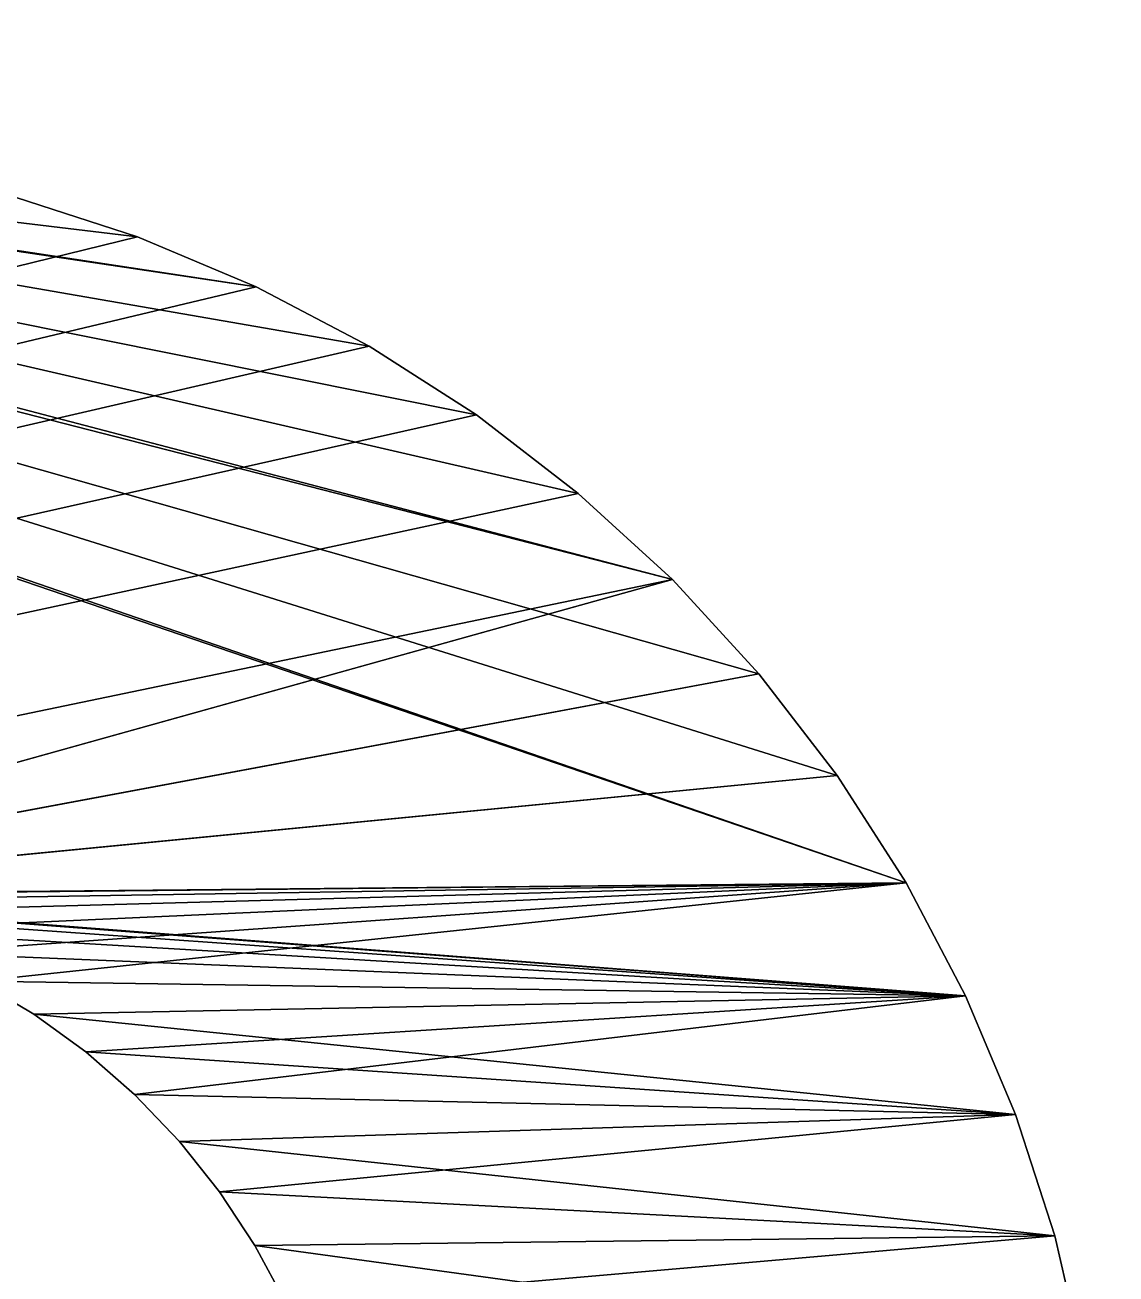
# Model space of a CAD drawing. Header units: metres. Extents: x 0 to 2.08, y -0.12 to 5.68.
# Drawn here: x 1.4947 to 1.6007, y 4.4699 to 4.5914 of the extents above; entities that cross this region are included whole.
import ezdxf

# ---------------------------------------------------------------- set-up
doc = ezdxf.new("R2010")
doc.units = ezdxf.units.M
doc.header["$LTSCALE"] = 65.185185
for name, color, linetype in [('11', 7, 'CONTINUOUS'), ('12', 7, 'CONTINUOUS'), ('14', 7, 'CONTINUOUS'), ('15', 7, 'CONTINUOUS'), ('17', 7, 'CONTINUOUS'), ('22', 7, 'CONTINUOUS'), ('23', 7, 'CONTINUOUS'), ('25', 7, 'CONTINUOUS'), ('26', 7, 'CONTINUOUS'), ('3', 7, 'CONTINUOUS'), ('39', 7, 'CONTINUOUS'), ('8', 7, 'CONTINUOUS')]:
    doc.layers.add(name, color=color, linetype=linetype)

msp = doc.modelspace()

# ---------------------------------------------------------------- linework, layer by layer
at = {"layer": '11', "color": 2, "linetype": 'CONTINUOUS'}
for points in [[(1.58036, 4.50796, -1.02289), (1.46011, 4.50672, -1.02289), (1.2654, 4.61572, -1.02289), (1.58036, 4.50796, -1.02289)], [(1.31205, 4.60049, -1.02289), (1.58036, 4.50796, -1.02289), (1.2654, 4.61572, -1.02289), (1.31205, 4.60049, -1.02289)], [(1.57365, 4.51839, -1.02289), (1.58036, 4.50796, -1.02289), (1.31205, 4.60049, -1.02289), (1.57365, 4.51839, -1.02289)], [(1.56602, 4.52829, -1.02289), (1.57365, 4.51839, -1.02289), (1.31205, 4.60049, -1.02289), (1.56602, 4.52829, -1.02289)], [(1.55764, 4.53744, -1.02289), (1.56602, 4.52829, -1.02289), (1.31205, 4.60049, -1.02289), (1.55764, 4.53744, -1.02289)], [(1.35957, 4.58941, -1.02289), (1.55764, 4.53744, -1.02289), (1.31205, 4.60049, -1.02289), (1.35957, 4.58941, -1.02289)], [(1.54849, 4.54582, -1.02289), (1.55764, 4.53744, -1.02289), (1.35957, 4.58941, -1.02289), (1.54849, 4.54582, -1.02289)], [(1.53859, 4.55345, -1.02289), (1.54849, 4.54582, -1.02289), (1.35957, 4.58941, -1.02289), (1.53859, 4.55345, -1.02289)], [(1.52816, 4.56015, -1.02289), (1.53859, 4.55345, -1.02289), (1.35957, 4.58941, -1.02289), (1.52816, 4.56015, -1.02289)], [(1.51717, 4.56592, -1.02289), (1.52816, 4.56015, -1.02289), (1.35957, 4.58941, -1.02289), (1.51717, 4.56592, -1.02289)], [(1.40784, 4.58253, -1.02289), (1.51717, 4.56592, -1.02289), (1.35957, 4.58941, -1.02289), (1.40784, 4.58253, -1.02289)], [(1.50566, 4.57077, -1.02289), (1.51717, 4.56592, -1.02289), (1.40784, 4.58253, -1.02289), (1.50566, 4.57077, -1.02289)], [(1.49385, 4.57459, -1.02289), (1.50566, 4.57077, -1.02289), (1.40784, 4.58253, -1.02289), (1.49385, 4.57459, -1.02289)], [(1.58612, 4.49697, -1.02289), (1.46011, 4.50672, -1.02289), (1.58036, 4.50796, -1.02289), (1.58612, 4.49697, -1.02289)], [(1.46638, 4.50615, -1.02289), (1.46011, 4.50672, -1.02289), (1.58612, 4.49697, -1.02289), (1.46638, 4.50615, -1.02289)], [(1.47261, 4.50503, -1.02289), (1.46638, 4.50615, -1.02289), (1.58612, 4.49697, -1.02289), (1.47261, 4.50503, -1.02289)], [(1.47863, 4.50337, -1.02289), (1.47261, 4.50503, -1.02289), (1.58612, 4.49697, -1.02289), (1.47863, 4.50337, -1.02289)], [(1.48448, 4.50117, -1.02289), (1.47863, 4.50337, -1.02289), (1.58612, 4.49697, -1.02289), (1.48448, 4.50117, -1.02289)], [(1.49017, 4.49842, -1.02289), (1.48448, 4.50117, -1.02289), (1.58612, 4.49697, -1.02289), (1.49017, 4.49842, -1.02289)], [(1.49559, 4.4952, -1.02289), (1.49017, 4.49842, -1.02289), (1.58612, 4.49697, -1.02289), (1.49559, 4.4952, -1.02289)], [(1.59097, 4.48545, -1.02289), (1.49559, 4.4952, -1.02289), (1.58612, 4.49697, -1.02289), (1.59097, 4.48545, -1.02289)], [(1.50062, 4.49154, -1.02289), (1.49559, 4.4952, -1.02289), (1.59097, 4.48545, -1.02289), (1.50062, 4.49154, -1.02289)], [(1.50535, 4.48739, -1.02289), (1.50062, 4.49154, -1.02289), (1.59097, 4.48545, -1.02289), (1.50535, 4.48739, -1.02289)], [(1.50973, 4.48282, -1.02289), (1.50535, 4.48739, -1.02289), (1.59097, 4.48545, -1.02289), (1.50973, 4.48282, -1.02289)], [(1.59479, 4.47365, -1.02289), (1.50973, 4.48282, -1.02289), (1.59097, 4.48545, -1.02289), (1.59479, 4.47365, -1.02289)], [(1.51363, 4.47794, -1.02289), (1.50973, 4.48282, -1.02289), (1.59479, 4.47365, -1.02289), (1.51363, 4.47794, -1.02289)], [(1.51707, 4.47272, -1.02289), (1.51363, 4.47794, -1.02289), (1.59479, 4.47365, -1.02289), (1.51707, 4.47272, -1.02289)], [(1.59755, 4.46165, -1.02289), (1.51707, 4.47272, -1.02289), (1.59479, 4.47365, -1.02289), (1.59755, 4.46165, -1.02289)], [(1.52006, 4.46715, -1.02289), (1.51707, 4.47272, -1.02289), (1.59755, 4.46165, -1.02289), (1.52006, 4.46715, -1.02289)]]:
    msp.add_3dface(points, dxfattribs=at)
at = {"layer": '12', "color": 2, "linetype": 'CONTINUOUS'}
for points in [[(1.49385, 4.57459, -0.95232), (0.35, 4.2868, -0.95232), (1.50566, 4.57077, -0.95232), (1.49385, 4.57459, -0.95232)], [(1.50566, 4.57077, -0.95232), (0.35, 4.2868, -0.95232), (1.51717, 4.56592, -0.95232), (1.50566, 4.57077, -0.95232)], [(1.51717, 4.56592, -0.95232), (0.35, 4.2868, -0.95232), (1.52816, 4.56015, -0.95232), (1.51717, 4.56592, -0.95232)], [(1.52816, 4.56015, -0.95232), (0.35, 4.2868, -0.95232), (1.53859, 4.55345, -0.95232), (1.52816, 4.56015, -0.95232)], [(1.53859, 4.55345, -0.95232), (0.35, 4.2868, -0.95232), (1.54849, 4.54582, -0.95232), (1.53859, 4.55345, -0.95232)], [(1.54849, 4.54582, -0.95232), (0.35, 4.2868, -0.95232), (1.55764, 4.53744, -0.95232), (1.54849, 4.54582, -0.95232)], [(0.35, 4.2868, -0.95232), (1.44139, 4.50503, -0.95232), (1.55764, 4.53744, -0.95232), (0.35, 4.2868, -0.95232)], [(1.55764, 4.53744, -0.95232), (1.44139, 4.50503, -0.95232), (1.56602, 4.52829, -0.95232), (1.55764, 4.53744, -0.95232)], [(1.44139, 4.50503, -0.95232), (1.44762, 4.50615, -0.95232), (1.56602, 4.52829, -0.95232), (1.44139, 4.50503, -0.95232)], [(1.56602, 4.52829, -0.95232), (1.44762, 4.50615, -0.95232), (1.57365, 4.51839, -0.95232), (1.56602, 4.52829, -0.95232)], [(1.44762, 4.50615, -0.95232), (1.45389, 4.50672, -0.95232), (1.57365, 4.51839, -0.95232), (1.44762, 4.50615, -0.95232)], [(1.57365, 4.51839, -0.95232), (1.45389, 4.50672, -0.95232), (1.58036, 4.50796, -0.95232), (1.57365, 4.51839, -0.95232)], [(1.45389, 4.50672, -0.95232), (1.46011, 4.50672, -0.95232), (1.58036, 4.50796, -0.95232), (1.45389, 4.50672, -0.95232)], [(1.46011, 4.50672, -0.95232), (1.46638, 4.50615, -0.95232), (1.58036, 4.50796, -0.95232), (1.46011, 4.50672, -0.95232)], [(1.46638, 4.50615, -0.95232), (1.47261, 4.50503, -0.95232), (1.58036, 4.50796, -0.95232), (1.46638, 4.50615, -0.95232)], [(1.47261, 4.50503, -0.95232), (1.47863, 4.50337, -0.95232), (1.58036, 4.50796, -0.95232), (1.47261, 4.50503, -0.95232)], [(1.47863, 4.50337, -0.95232), (1.48448, 4.50117, -0.95232), (1.58036, 4.50796, -0.95232), (1.47863, 4.50337, -0.95232)], [(1.48448, 4.50117, -0.95232), (1.49017, 4.49842, -0.95232), (1.58036, 4.50796, -0.95232), (1.48448, 4.50117, -0.95232)], [(1.58036, 4.50796, -0.95232), (1.49017, 4.49842, -0.95232), (1.58612, 4.49697, -0.95232), (1.58036, 4.50796, -0.95232)], [(1.49017, 4.49842, -0.95232), (1.49559, 4.4952, -0.95232), (1.58612, 4.49697, -0.95232), (1.49017, 4.49842, -0.95232)], [(1.49559, 4.4952, -0.95232), (1.50062, 4.49154, -0.95232), (1.58612, 4.49697, -0.95232), (1.49559, 4.4952, -0.95232)], [(1.50062, 4.49154, -0.95232), (1.50535, 4.48739, -0.95232), (1.58612, 4.49697, -0.95232), (1.50062, 4.49154, -0.95232)], [(1.58612, 4.49697, -0.95232), (1.50535, 4.48739, -0.95232), (1.59097, 4.48545, -0.95232), (1.58612, 4.49697, -0.95232)], [(1.50535, 4.48739, -0.95232), (1.50973, 4.48282, -0.95232), (1.59097, 4.48545, -0.95232), (1.50535, 4.48739, -0.95232)], [(1.50973, 4.48282, -0.95232), (1.51363, 4.47794, -0.95232), (1.59097, 4.48545, -0.95232), (1.50973, 4.48282, -0.95232)], [(1.59097, 4.48545, -0.95232), (1.51363, 4.47794, -0.95232), (1.59479, 4.47365, -0.95232), (1.59097, 4.48545, -0.95232)], [(1.51363, 4.47794, -0.95232), (1.51707, 4.47272, -0.95232), (1.59479, 4.47365, -0.95232), (1.51363, 4.47794, -0.95232)], [(1.51707, 4.47272, -0.95232), (1.52006, 4.46715, -0.95232), (1.59479, 4.47365, -0.95232), (1.51707, 4.47272, -0.95232)], [(1.59479, 4.47365, -0.95232), (1.52006, 4.46715, -0.95232), (1.59755, 4.46165, -0.95232), (1.59479, 4.47365, -0.95232)]]:
    msp.add_3dface(points, dxfattribs=at)
at = {"layer": '14', "color": 2, "linetype": 'CONTINUOUS'}
for points in [[(1.58036, 4.50796, -2.32), (1.46011, 4.50672, -2.32), (1.2654, 4.61572, -2.32), (1.58036, 4.50796, -2.32)], [(1.31205, 4.60049, -2.32), (1.58036, 4.50796, -2.32), (1.2654, 4.61572, -2.32), (1.31205, 4.60049, -2.32)], [(1.57365, 4.51839, -2.32), (1.58036, 4.50796, -2.32), (1.31205, 4.60049, -2.32), (1.57365, 4.51839, -2.32)], [(1.56602, 4.52829, -2.32), (1.57365, 4.51839, -2.32), (1.31205, 4.60049, -2.32), (1.56602, 4.52829, -2.32)], [(1.55764, 4.53744, -2.32), (1.56602, 4.52829, -2.32), (1.31205, 4.60049, -2.32), (1.55764, 4.53744, -2.32)], [(1.35957, 4.58941, -2.32), (1.55764, 4.53744, -2.32), (1.31205, 4.60049, -2.32), (1.35957, 4.58941, -2.32)], [(1.54849, 4.54582, -2.32), (1.55764, 4.53744, -2.32), (1.35957, 4.58941, -2.32), (1.54849, 4.54582, -2.32)], [(1.53859, 4.55345, -2.32), (1.54849, 4.54582, -2.32), (1.35957, 4.58941, -2.32), (1.53859, 4.55345, -2.32)], [(1.52816, 4.56015, -2.32), (1.53859, 4.55345, -2.32), (1.35957, 4.58941, -2.32), (1.52816, 4.56015, -2.32)], [(1.51717, 4.56592, -2.32), (1.52816, 4.56015, -2.32), (1.35957, 4.58941, -2.32), (1.51717, 4.56592, -2.32)], [(1.40784, 4.58253, -2.32), (1.51717, 4.56592, -2.32), (1.35957, 4.58941, -2.32), (1.40784, 4.58253, -2.32)], [(1.50566, 4.57077, -2.32), (1.51717, 4.56592, -2.32), (1.40784, 4.58253, -2.32), (1.50566, 4.57077, -2.32)], [(1.49385, 4.57459, -2.32), (1.50566, 4.57077, -2.32), (1.40784, 4.58253, -2.32), (1.49385, 4.57459, -2.32)], [(1.58612, 4.49697, -2.32), (1.46011, 4.50672, -2.32), (1.58036, 4.50796, -2.32), (1.58612, 4.49697, -2.32)], [(1.46638, 4.50615, -2.32), (1.46011, 4.50672, -2.32), (1.58612, 4.49697, -2.32), (1.46638, 4.50615, -2.32)], [(1.47261, 4.50503, -2.32), (1.46638, 4.50615, -2.32), (1.58612, 4.49697, -2.32), (1.47261, 4.50503, -2.32)], [(1.47863, 4.50337, -2.32), (1.47261, 4.50503, -2.32), (1.58612, 4.49697, -2.32), (1.47863, 4.50337, -2.32)], [(1.48448, 4.50117, -2.32), (1.47863, 4.50337, -2.32), (1.58612, 4.49697, -2.32), (1.48448, 4.50117, -2.32)], [(1.49017, 4.49842, -2.32), (1.48448, 4.50117, -2.32), (1.58612, 4.49697, -2.32), (1.49017, 4.49842, -2.32)], [(1.49559, 4.4952, -2.32), (1.49017, 4.49842, -2.32), (1.58612, 4.49697, -2.32), (1.49559, 4.4952, -2.32)], [(1.59097, 4.48545, -2.32), (1.49559, 4.4952, -2.32), (1.58612, 4.49697, -2.32), (1.59097, 4.48545, -2.32)], [(1.50062, 4.49154, -2.32), (1.49559, 4.4952, -2.32), (1.59097, 4.48545, -2.32), (1.50062, 4.49154, -2.32)], [(1.50535, 4.48739, -2.32), (1.50062, 4.49154, -2.32), (1.59097, 4.48545, -2.32), (1.50535, 4.48739, -2.32)], [(1.50973, 4.48282, -2.32), (1.50535, 4.48739, -2.32), (1.59097, 4.48545, -2.32), (1.50973, 4.48282, -2.32)], [(1.59479, 4.47365, -2.32), (1.50973, 4.48282, -2.32), (1.59097, 4.48545, -2.32), (1.59479, 4.47365, -2.32)], [(1.51363, 4.47794, -2.32), (1.50973, 4.48282, -2.32), (1.59479, 4.47365, -2.32), (1.51363, 4.47794, -2.32)], [(1.51707, 4.47272, -2.32), (1.51363, 4.47794, -2.32), (1.59479, 4.47365, -2.32), (1.51707, 4.47272, -2.32)], [(1.59755, 4.46165, -2.32), (1.51707, 4.47272, -2.32), (1.59479, 4.47365, -2.32), (1.59755, 4.46165, -2.32)], [(1.52006, 4.46715, -2.32), (1.51707, 4.47272, -2.32), (1.59755, 4.46165, -2.32), (1.52006, 4.46715, -2.32)]]:
    msp.add_3dface(points, dxfattribs=at)
at = {"layer": '15', "color": 2, "linetype": 'CONTINUOUS'}
for points in [[(1.49385, 4.57459, -2.25), (0.35, 4.2868, -2.25), (1.50566, 4.57077, -2.25), (1.49385, 4.57459, -2.25)], [(1.50566, 4.57077, -2.25), (0.35, 4.2868, -2.25), (1.51717, 4.56592, -2.25), (1.50566, 4.57077, -2.25)], [(1.51717, 4.56592, -2.25), (0.35, 4.2868, -2.25), (1.52816, 4.56015, -2.25), (1.51717, 4.56592, -2.25)], [(1.52816, 4.56015, -2.25), (0.35, 4.2868, -2.25), (1.53859, 4.55345, -2.25), (1.52816, 4.56015, -2.25)], [(1.53859, 4.55345, -2.25), (0.35, 4.2868, -2.25), (1.54849, 4.54582, -2.25), (1.53859, 4.55345, -2.25)], [(1.54849, 4.54582, -2.25), (0.35, 4.2868, -2.25), (1.55764, 4.53744, -2.25), (1.54849, 4.54582, -2.25)], [(0.35, 4.2868, -2.25), (1.44139, 4.50503, -2.25), (1.55764, 4.53744, -2.25), (0.35, 4.2868, -2.25)], [(1.55764, 4.53744, -2.25), (1.44139, 4.50503, -2.25), (1.56602, 4.52829, -2.25), (1.55764, 4.53744, -2.25)], [(1.44139, 4.50503, -2.25), (1.44762, 4.50615, -2.25), (1.56602, 4.52829, -2.25), (1.44139, 4.50503, -2.25)], [(1.56602, 4.52829, -2.25), (1.44762, 4.50615, -2.25), (1.57365, 4.51839, -2.25), (1.56602, 4.52829, -2.25)], [(1.44762, 4.50615, -2.25), (1.45389, 4.50672, -2.25), (1.57365, 4.51839, -2.25), (1.44762, 4.50615, -2.25)], [(1.57365, 4.51839, -2.25), (1.45389, 4.50672, -2.25), (1.58036, 4.50796, -2.25), (1.57365, 4.51839, -2.25)], [(1.45389, 4.50672, -2.25), (1.46011, 4.50672, -2.25), (1.58036, 4.50796, -2.25), (1.45389, 4.50672, -2.25)], [(1.46011, 4.50672, -2.25), (1.46638, 4.50615, -2.25), (1.58036, 4.50796, -2.25), (1.46011, 4.50672, -2.25)], [(1.46638, 4.50615, -2.25), (1.47261, 4.50503, -2.25), (1.58036, 4.50796, -2.25), (1.46638, 4.50615, -2.25)], [(1.47261, 4.50503, -2.25), (1.47863, 4.50337, -2.25), (1.58036, 4.50796, -2.25), (1.47261, 4.50503, -2.25)], [(1.47863, 4.50337, -2.25), (1.48448, 4.50117, -2.25), (1.58036, 4.50796, -2.25), (1.47863, 4.50337, -2.25)], [(1.48448, 4.50117, -2.25), (1.49017, 4.49842, -2.25), (1.58036, 4.50796, -2.25), (1.48448, 4.50117, -2.25)], [(1.58036, 4.50796, -2.25), (1.49017, 4.49842, -2.25), (1.58612, 4.49697, -2.25), (1.58036, 4.50796, -2.25)], [(1.49017, 4.49842, -2.25), (1.49559, 4.4952, -2.25), (1.58612, 4.49697, -2.25), (1.49017, 4.49842, -2.25)], [(1.49559, 4.4952, -2.25), (1.50062, 4.49154, -2.25), (1.58612, 4.49697, -2.25), (1.49559, 4.4952, -2.25)], [(1.50062, 4.49154, -2.25), (1.50535, 4.48739, -2.25), (1.58612, 4.49697, -2.25), (1.50062, 4.49154, -2.25)], [(1.58612, 4.49697, -2.25), (1.50535, 4.48739, -2.25), (1.59097, 4.48545, -2.25), (1.58612, 4.49697, -2.25)], [(1.50535, 4.48739, -2.25), (1.50973, 4.48282, -2.25), (1.59097, 4.48545, -2.25), (1.50535, 4.48739, -2.25)], [(1.50973, 4.48282, -2.25), (1.51363, 4.47794, -2.25), (1.59097, 4.48545, -2.25), (1.50973, 4.48282, -2.25)], [(1.59097, 4.48545, -2.25), (1.51363, 4.47794, -2.25), (1.59479, 4.47365, -2.25), (1.59097, 4.48545, -2.25)], [(1.51363, 4.47794, -2.25), (1.51707, 4.47272, -2.25), (1.59479, 4.47365, -2.25), (1.51363, 4.47794, -2.25)], [(1.51707, 4.47272, -2.25), (1.52006, 4.46715, -2.25), (1.59479, 4.47365, -2.25), (1.51707, 4.47272, -2.25)], [(1.59479, 4.47365, -2.25), (1.52006, 4.46715, -2.25), (1.59755, 4.46165, -2.25), (1.59479, 4.47365, -2.25)]]:
    msp.add_3dface(points, dxfattribs=at)
at = {"layer": '17', "color": 2, "linetype": 'CONTINUOUS'}
for points in [[(1.49017, 4.49842, -1.02289), (1.49559, 4.4952, -1.02289), (1.49017, 4.49842, -0.95232), (1.49017, 4.49842, -1.02289)], [(1.49559, 4.4952, -1.02289), (1.49559, 4.4952, -0.95232), (1.49017, 4.49842, -0.95232), (1.49559, 4.4952, -1.02289)], [(1.49017, 4.49842, -2.32), (1.49559, 4.4952, -2.32), (1.49017, 4.49842, -2.25), (1.49017, 4.49842, -2.32)], [(1.49559, 4.4952, -2.32), (1.49559, 4.4952, -2.25), (1.49017, 4.49842, -2.25), (1.49559, 4.4952, -2.32)], [(1.49017, 4.49842, -2.05), (1.49559, 4.4952, -2.05), (1.49017, 4.49842, -1.98), (1.49017, 4.49842, -2.05)], [(1.49559, 4.4952, -2.05), (1.49559, 4.4952, -1.98), (1.49017, 4.49842, -1.98), (1.49559, 4.4952, -2.05)], [(1.49017, 4.49842, -1.29347), (1.49559, 4.4952, -1.29347), (1.49017, 4.49842, -1.22289), (1.49017, 4.49842, -1.29347)], [(1.49559, 4.4952, -1.29347), (1.49559, 4.4952, -1.22289), (1.49017, 4.49842, -1.22289), (1.49559, 4.4952, -1.29347)], [(1.49559, 4.4952, -1.02289), (1.50062, 4.49154, -1.02289), (1.49559, 4.4952, -0.95232), (1.49559, 4.4952, -1.02289)], [(1.50062, 4.49154, -1.02289), (1.50062, 4.49154, -0.95232), (1.49559, 4.4952, -0.95232), (1.50062, 4.49154, -1.02289)], [(1.49559, 4.4952, -2.32), (1.50062, 4.49154, -2.32), (1.49559, 4.4952, -2.25), (1.49559, 4.4952, -2.32)], [(1.50062, 4.49154, -2.32), (1.50062, 4.49154, -2.25), (1.49559, 4.4952, -2.25), (1.50062, 4.49154, -2.32)], [(1.49559, 4.4952, -2.05), (1.50062, 4.49154, -2.05), (1.49559, 4.4952, -1.98), (1.49559, 4.4952, -2.05)], [(1.50062, 4.49154, -2.05), (1.50062, 4.49154, -1.98), (1.49559, 4.4952, -1.98), (1.50062, 4.49154, -2.05)], [(1.49559, 4.4952, -1.29347), (1.50062, 4.49154, -1.29347), (1.49559, 4.4952, -1.22289), (1.49559, 4.4952, -1.29347)], [(1.50062, 4.49154, -1.29347), (1.50062, 4.49154, -1.22289), (1.49559, 4.4952, -1.22289), (1.50062, 4.49154, -1.29347)], [(1.50062, 4.49154, -1.02289), (1.50535, 4.48739, -1.02289), (1.50062, 4.49154, -0.95232), (1.50062, 4.49154, -1.02289)], [(1.50535, 4.48739, -1.02289), (1.50535, 4.48739, -0.95232), (1.50062, 4.49154, -0.95232), (1.50535, 4.48739, -1.02289)], [(1.50062, 4.49154, -2.32), (1.50535, 4.48739, -2.32), (1.50062, 4.49154, -2.25), (1.50062, 4.49154, -2.32)], [(1.50535, 4.48739, -2.32), (1.50535, 4.48739, -2.25), (1.50062, 4.49154, -2.25), (1.50535, 4.48739, -2.32)], [(1.50062, 4.49154, -2.05), (1.50535, 4.48739, -2.05), (1.50062, 4.49154, -1.98), (1.50062, 4.49154, -2.05)], [(1.50535, 4.48739, -2.05), (1.50535, 4.48739, -1.98), (1.50062, 4.49154, -1.98), (1.50535, 4.48739, -2.05)], [(1.50062, 4.49154, -1.29347), (1.50535, 4.48739, -1.29347), (1.50062, 4.49154, -1.22289), (1.50062, 4.49154, -1.29347)], [(1.50535, 4.48739, -1.29347), (1.50535, 4.48739, -1.22289), (1.50062, 4.49154, -1.22289), (1.50535, 4.48739, -1.29347)], [(1.50535, 4.48739, -1.02289), (1.50973, 4.48282, -1.02289), (1.50535, 4.48739, -0.95232), (1.50535, 4.48739, -1.02289)], [(1.50973, 4.48282, -1.02289), (1.50973, 4.48282, -0.95232), (1.50535, 4.48739, -0.95232), (1.50973, 4.48282, -1.02289)], [(1.50535, 4.48739, -2.32), (1.50973, 4.48282, -2.32), (1.50535, 4.48739, -2.25), (1.50535, 4.48739, -2.32)], [(1.50973, 4.48282, -2.32), (1.50973, 4.48282, -2.25), (1.50535, 4.48739, -2.25), (1.50973, 4.48282, -2.32)], [(1.50535, 4.48739, -2.05), (1.50973, 4.48282, -2.05), (1.50535, 4.48739, -1.98), (1.50535, 4.48739, -2.05)], [(1.50973, 4.48282, -2.05), (1.50973, 4.48282, -1.98), (1.50535, 4.48739, -1.98), (1.50973, 4.48282, -2.05)], [(1.50535, 4.48739, -1.29347), (1.50973, 4.48282, -1.29347), (1.50535, 4.48739, -1.22289), (1.50535, 4.48739, -1.29347)], [(1.50973, 4.48282, -1.29347), (1.50973, 4.48282, -1.22289), (1.50535, 4.48739, -1.22289), (1.50973, 4.48282, -1.29347)], [(1.50973, 4.48282, -1.02289), (1.51363, 4.47794, -1.02289), (1.50973, 4.48282, -0.95232), (1.50973, 4.48282, -1.02289)], [(1.51363, 4.47794, -1.02289), (1.51363, 4.47794, -0.95232), (1.50973, 4.48282, -0.95232), (1.51363, 4.47794, -1.02289)], [(1.50973, 4.48282, -2.32), (1.51363, 4.47794, -2.32), (1.50973, 4.48282, -2.25), (1.50973, 4.48282, -2.32)], [(1.51363, 4.47794, -2.32), (1.51363, 4.47794, -2.25), (1.50973, 4.48282, -2.25), (1.51363, 4.47794, -2.32)], [(1.50973, 4.48282, -2.05), (1.51363, 4.47794, -2.05), (1.50973, 4.48282, -1.98), (1.50973, 4.48282, -2.05)], [(1.51363, 4.47794, -2.05), (1.51363, 4.47794, -1.98), (1.50973, 4.48282, -1.98), (1.51363, 4.47794, -2.05)], [(1.50973, 4.48282, -1.29347), (1.51363, 4.47794, -1.29347), (1.50973, 4.48282, -1.22289), (1.50973, 4.48282, -1.29347)], [(1.51363, 4.47794, -1.29347), (1.51363, 4.47794, -1.22289), (1.50973, 4.48282, -1.22289), (1.51363, 4.47794, -1.29347)], [(1.51363, 4.47794, -1.02289), (1.51707, 4.47272, -1.02289), (1.51363, 4.47794, -0.95232), (1.51363, 4.47794, -1.02289)], [(1.51707, 4.47272, -1.02289), (1.51707, 4.47272, -0.95232), (1.51363, 4.47794, -0.95232), (1.51707, 4.47272, -1.02289)], [(1.51363, 4.47794, -2.32), (1.51707, 4.47272, -2.32), (1.51363, 4.47794, -2.25), (1.51363, 4.47794, -2.32)], [(1.51707, 4.47272, -2.32), (1.51707, 4.47272, -2.25), (1.51363, 4.47794, -2.25), (1.51707, 4.47272, -2.32)], [(1.51363, 4.47794, -2.05), (1.51707, 4.47272, -2.05), (1.51363, 4.47794, -1.98), (1.51363, 4.47794, -2.05)], [(1.51707, 4.47272, -2.05), (1.51707, 4.47272, -1.98), (1.51363, 4.47794, -1.98), (1.51707, 4.47272, -2.05)], [(1.51363, 4.47794, -1.29347), (1.51707, 4.47272, -1.29347), (1.51363, 4.47794, -1.22289), (1.51363, 4.47794, -1.29347)], [(1.51707, 4.47272, -1.29347), (1.51707, 4.47272, -1.22289), (1.51363, 4.47794, -1.22289), (1.51707, 4.47272, -1.29347)], [(1.51707, 4.47272, -1.02289), (1.52006, 4.46715, -1.02289), (1.51707, 4.47272, -0.95232), (1.51707, 4.47272, -1.02289)], [(1.52006, 4.46715, -1.02289), (1.52006, 4.46715, -0.95232), (1.51707, 4.47272, -0.95232), (1.52006, 4.46715, -1.02289)], [(1.51707, 4.47272, -2.32), (1.52006, 4.46715, -2.32), (1.51707, 4.47272, -2.25), (1.51707, 4.47272, -2.32)], [(1.52006, 4.46715, -2.32), (1.52006, 4.46715, -2.25), (1.51707, 4.47272, -2.25), (1.52006, 4.46715, -2.32)], [(1.51707, 4.47272, -2.05), (1.52006, 4.46715, -2.05), (1.51707, 4.47272, -1.98), (1.51707, 4.47272, -2.05)], [(1.52006, 4.46715, -2.05), (1.52006, 4.46715, -1.98), (1.51707, 4.47272, -1.98), (1.52006, 4.46715, -2.05)], [(1.51707, 4.47272, -1.29347), (1.52006, 4.46715, -1.29347), (1.51707, 4.47272, -1.22289), (1.51707, 4.47272, -1.29347)], [(1.52006, 4.46715, -1.29347), (1.52006, 4.46715, -1.22289), (1.51707, 4.47272, -1.22289), (1.52006, 4.46715, -1.29347)]]:
    msp.add_3dface(points, dxfattribs=at)
at = {"layer": '22', "color": 2, "linetype": 'CONTINUOUS'}
for points in [[(1.58036, 4.50796, -2.05), (1.46011, 4.50672, -2.05), (1.2654, 4.61572, -2.05), (1.58036, 4.50796, -2.05)], [(1.31205, 4.60049, -2.05), (1.58036, 4.50796, -2.05), (1.2654, 4.61572, -2.05), (1.31205, 4.60049, -2.05)], [(1.57365, 4.51839, -2.05), (1.58036, 4.50796, -2.05), (1.31205, 4.60049, -2.05), (1.57365, 4.51839, -2.05)], [(1.56602, 4.52829, -2.05), (1.57365, 4.51839, -2.05), (1.31205, 4.60049, -2.05), (1.56602, 4.52829, -2.05)], [(1.55764, 4.53744, -2.05), (1.56602, 4.52829, -2.05), (1.31205, 4.60049, -2.05), (1.55764, 4.53744, -2.05)], [(1.35957, 4.58941, -2.05), (1.55764, 4.53744, -2.05), (1.31205, 4.60049, -2.05), (1.35957, 4.58941, -2.05)], [(1.54849, 4.54582, -2.05), (1.55764, 4.53744, -2.05), (1.35957, 4.58941, -2.05), (1.54849, 4.54582, -2.05)], [(1.53859, 4.55345, -2.05), (1.54849, 4.54582, -2.05), (1.35957, 4.58941, -2.05), (1.53859, 4.55345, -2.05)], [(1.52816, 4.56015, -2.05), (1.53859, 4.55345, -2.05), (1.35957, 4.58941, -2.05), (1.52816, 4.56015, -2.05)], [(1.51717, 4.56592, -2.05), (1.52816, 4.56015, -2.05), (1.35957, 4.58941, -2.05), (1.51717, 4.56592, -2.05)], [(1.40784, 4.58253, -2.05), (1.51717, 4.56592, -2.05), (1.35957, 4.58941, -2.05), (1.40784, 4.58253, -2.05)], [(1.50566, 4.57077, -2.05), (1.51717, 4.56592, -2.05), (1.40784, 4.58253, -2.05), (1.50566, 4.57077, -2.05)], [(1.49385, 4.57459, -2.05), (1.50566, 4.57077, -2.05), (1.40784, 4.58253, -2.05), (1.49385, 4.57459, -2.05)], [(1.58612, 4.49697, -2.05), (1.46011, 4.50672, -2.05), (1.58036, 4.50796, -2.05), (1.58612, 4.49697, -2.05)], [(1.46638, 4.50615, -2.05), (1.46011, 4.50672, -2.05), (1.58612, 4.49697, -2.05), (1.46638, 4.50615, -2.05)], [(1.47261, 4.50503, -2.05), (1.46638, 4.50615, -2.05), (1.58612, 4.49697, -2.05), (1.47261, 4.50503, -2.05)], [(1.47863, 4.50337, -2.05), (1.47261, 4.50503, -2.05), (1.58612, 4.49697, -2.05), (1.47863, 4.50337, -2.05)], [(1.48448, 4.50117, -2.05), (1.47863, 4.50337, -2.05), (1.58612, 4.49697, -2.05), (1.48448, 4.50117, -2.05)], [(1.49017, 4.49842, -2.05), (1.48448, 4.50117, -2.05), (1.58612, 4.49697, -2.05), (1.49017, 4.49842, -2.05)], [(1.49559, 4.4952, -2.05), (1.49017, 4.49842, -2.05), (1.58612, 4.49697, -2.05), (1.49559, 4.4952, -2.05)], [(1.59097, 4.48545, -2.05), (1.49559, 4.4952, -2.05), (1.58612, 4.49697, -2.05), (1.59097, 4.48545, -2.05)], [(1.50062, 4.49154, -2.05), (1.49559, 4.4952, -2.05), (1.59097, 4.48545, -2.05), (1.50062, 4.49154, -2.05)], [(1.50535, 4.48739, -2.05), (1.50062, 4.49154, -2.05), (1.59097, 4.48545, -2.05), (1.50535, 4.48739, -2.05)], [(1.50973, 4.48282, -2.05), (1.50535, 4.48739, -2.05), (1.59097, 4.48545, -2.05), (1.50973, 4.48282, -2.05)], [(1.59479, 4.47365, -2.05), (1.50973, 4.48282, -2.05), (1.59097, 4.48545, -2.05), (1.59479, 4.47365, -2.05)], [(1.51363, 4.47794, -2.05), (1.50973, 4.48282, -2.05), (1.59479, 4.47365, -2.05), (1.51363, 4.47794, -2.05)], [(1.51707, 4.47272, -2.05), (1.51363, 4.47794, -2.05), (1.59479, 4.47365, -2.05), (1.51707, 4.47272, -2.05)], [(1.59755, 4.46165, -2.05), (1.51707, 4.47272, -2.05), (1.59479, 4.47365, -2.05), (1.59755, 4.46165, -2.05)], [(1.52006, 4.46715, -2.05), (1.51707, 4.47272, -2.05), (1.59755, 4.46165, -2.05), (1.52006, 4.46715, -2.05)]]:
    msp.add_3dface(points, dxfattribs=at)
at = {"layer": '23', "color": 2, "linetype": 'CONTINUOUS'}
for points in [[(1.49385, 4.57459, -1.98), (0.35, 4.2868, -1.98), (1.50566, 4.57077, -1.98), (1.49385, 4.57459, -1.98)], [(1.50566, 4.57077, -1.98), (0.35, 4.2868, -1.98), (1.51717, 4.56592, -1.98), (1.50566, 4.57077, -1.98)], [(1.51717, 4.56592, -1.98), (0.35, 4.2868, -1.98), (1.52816, 4.56015, -1.98), (1.51717, 4.56592, -1.98)], [(1.52816, 4.56015, -1.98), (0.35, 4.2868, -1.98), (1.53859, 4.55345, -1.98), (1.52816, 4.56015, -1.98)], [(1.53859, 4.55345, -1.98), (0.35, 4.2868, -1.98), (1.54849, 4.54582, -1.98), (1.53859, 4.55345, -1.98)], [(1.54849, 4.54582, -1.98), (0.35, 4.2868, -1.98), (1.55764, 4.53744, -1.98), (1.54849, 4.54582, -1.98)], [(0.35, 4.2868, -1.98), (1.44139, 4.50503, -1.98), (1.55764, 4.53744, -1.98), (0.35, 4.2868, -1.98)], [(1.55764, 4.53744, -1.98), (1.44139, 4.50503, -1.98), (1.56602, 4.52829, -1.98), (1.55764, 4.53744, -1.98)], [(1.44139, 4.50503, -1.98), (1.44762, 4.50615, -1.98), (1.56602, 4.52829, -1.98), (1.44139, 4.50503, -1.98)], [(1.56602, 4.52829, -1.98), (1.44762, 4.50615, -1.98), (1.57365, 4.51839, -1.98), (1.56602, 4.52829, -1.98)], [(1.44762, 4.50615, -1.98), (1.45389, 4.50672, -1.98), (1.57365, 4.51839, -1.98), (1.44762, 4.50615, -1.98)], [(1.57365, 4.51839, -1.98), (1.45389, 4.50672, -1.98), (1.58036, 4.50796, -1.98), (1.57365, 4.51839, -1.98)], [(1.45389, 4.50672, -1.98), (1.46011, 4.50672, -1.98), (1.58036, 4.50796, -1.98), (1.45389, 4.50672, -1.98)], [(1.46011, 4.50672, -1.98), (1.46638, 4.50615, -1.98), (1.58036, 4.50796, -1.98), (1.46011, 4.50672, -1.98)], [(1.46638, 4.50615, -1.98), (1.47261, 4.50503, -1.98), (1.58036, 4.50796, -1.98), (1.46638, 4.50615, -1.98)], [(1.47261, 4.50503, -1.98), (1.47863, 4.50337, -1.98), (1.58036, 4.50796, -1.98), (1.47261, 4.50503, -1.98)], [(1.47863, 4.50337, -1.98), (1.48448, 4.50117, -1.98), (1.58036, 4.50796, -1.98), (1.47863, 4.50337, -1.98)], [(1.48448, 4.50117, -1.98), (1.49017, 4.49842, -1.98), (1.58036, 4.50796, -1.98), (1.48448, 4.50117, -1.98)], [(1.58036, 4.50796, -1.98), (1.49017, 4.49842, -1.98), (1.58612, 4.49697, -1.98), (1.58036, 4.50796, -1.98)], [(1.49017, 4.49842, -1.98), (1.49559, 4.4952, -1.98), (1.58612, 4.49697, -1.98), (1.49017, 4.49842, -1.98)], [(1.49559, 4.4952, -1.98), (1.50062, 4.49154, -1.98), (1.58612, 4.49697, -1.98), (1.49559, 4.4952, -1.98)], [(1.50062, 4.49154, -1.98), (1.50535, 4.48739, -1.98), (1.58612, 4.49697, -1.98), (1.50062, 4.49154, -1.98)], [(1.58612, 4.49697, -1.98), (1.50535, 4.48739, -1.98), (1.59097, 4.48545, -1.98), (1.58612, 4.49697, -1.98)], [(1.50535, 4.48739, -1.98), (1.50973, 4.48282, -1.98), (1.59097, 4.48545, -1.98), (1.50535, 4.48739, -1.98)], [(1.50973, 4.48282, -1.98), (1.51363, 4.47794, -1.98), (1.59097, 4.48545, -1.98), (1.50973, 4.48282, -1.98)], [(1.59097, 4.48545, -1.98), (1.51363, 4.47794, -1.98), (1.59479, 4.47365, -1.98), (1.59097, 4.48545, -1.98)], [(1.51363, 4.47794, -1.98), (1.51707, 4.47272, -1.98), (1.59479, 4.47365, -1.98), (1.51363, 4.47794, -1.98)], [(1.51707, 4.47272, -1.98), (1.52006, 4.46715, -1.98), (1.59479, 4.47365, -1.98), (1.51707, 4.47272, -1.98)], [(1.59479, 4.47365, -1.98), (1.52006, 4.46715, -1.98), (1.59755, 4.46165, -1.98), (1.59479, 4.47365, -1.98)]]:
    msp.add_3dface(points, dxfattribs=at)
at = {"layer": '25', "color": 2, "linetype": 'CONTINUOUS'}
for points in [[(1.58036, 4.50796, -1.29347), (1.46011, 4.50672, -1.29347), (1.2654, 4.61572, -1.29347), (1.58036, 4.50796, -1.29347)], [(1.31205, 4.60049, -1.29347), (1.58036, 4.50796, -1.29347), (1.2654, 4.61572, -1.29347), (1.31205, 4.60049, -1.29347)], [(1.57365, 4.51839, -1.29347), (1.58036, 4.50796, -1.29347), (1.31205, 4.60049, -1.29347), (1.57365, 4.51839, -1.29347)], [(1.56602, 4.52829, -1.29347), (1.57365, 4.51839, -1.29347), (1.31205, 4.60049, -1.29347), (1.56602, 4.52829, -1.29347)], [(1.55764, 4.53744, -1.29347), (1.56602, 4.52829, -1.29347), (1.31205, 4.60049, -1.29347), (1.55764, 4.53744, -1.29347)], [(1.35957, 4.58941, -1.29347), (1.55764, 4.53744, -1.29347), (1.31205, 4.60049, -1.29347), (1.35957, 4.58941, -1.29347)], [(1.54849, 4.54582, -1.29347), (1.55764, 4.53744, -1.29347), (1.35957, 4.58941, -1.29347), (1.54849, 4.54582, -1.29347)], [(1.53859, 4.55345, -1.29347), (1.54849, 4.54582, -1.29347), (1.35957, 4.58941, -1.29347), (1.53859, 4.55345, -1.29347)], [(1.52816, 4.56015, -1.29347), (1.53859, 4.55345, -1.29347), (1.35957, 4.58941, -1.29347), (1.52816, 4.56015, -1.29347)], [(1.51717, 4.56592, -1.29347), (1.52816, 4.56015, -1.29347), (1.35957, 4.58941, -1.29347), (1.51717, 4.56592, -1.29347)], [(1.40784, 4.58253, -1.29347), (1.51717, 4.56592, -1.29347), (1.35957, 4.58941, -1.29347), (1.40784, 4.58253, -1.29347)], [(1.50566, 4.57077, -1.29347), (1.51717, 4.56592, -1.29347), (1.40784, 4.58253, -1.29347), (1.50566, 4.57077, -1.29347)], [(1.49385, 4.57459, -1.29347), (1.50566, 4.57077, -1.29347), (1.40784, 4.58253, -1.29347), (1.49385, 4.57459, -1.29347)], [(1.58612, 4.49697, -1.29347), (1.46011, 4.50672, -1.29347), (1.58036, 4.50796, -1.29347), (1.58612, 4.49697, -1.29347)], [(1.46638, 4.50615, -1.29347), (1.46011, 4.50672, -1.29347), (1.58612, 4.49697, -1.29347), (1.46638, 4.50615, -1.29347)], [(1.47261, 4.50503, -1.29347), (1.46638, 4.50615, -1.29347), (1.58612, 4.49697, -1.29347), (1.47261, 4.50503, -1.29347)], [(1.47863, 4.50337, -1.29347), (1.47261, 4.50503, -1.29347), (1.58612, 4.49697, -1.29347), (1.47863, 4.50337, -1.29347)], [(1.48448, 4.50117, -1.29347), (1.47863, 4.50337, -1.29347), (1.58612, 4.49697, -1.29347), (1.48448, 4.50117, -1.29347)], [(1.49017, 4.49842, -1.29347), (1.48448, 4.50117, -1.29347), (1.58612, 4.49697, -1.29347), (1.49017, 4.49842, -1.29347)], [(1.49559, 4.4952, -1.29347), (1.49017, 4.49842, -1.29347), (1.58612, 4.49697, -1.29347), (1.49559, 4.4952, -1.29347)], [(1.59097, 4.48545, -1.29347), (1.49559, 4.4952, -1.29347), (1.58612, 4.49697, -1.29347), (1.59097, 4.48545, -1.29347)], [(1.50062, 4.49154, -1.29347), (1.49559, 4.4952, -1.29347), (1.59097, 4.48545, -1.29347), (1.50062, 4.49154, -1.29347)], [(1.50535, 4.48739, -1.29347), (1.50062, 4.49154, -1.29347), (1.59097, 4.48545, -1.29347), (1.50535, 4.48739, -1.29347)], [(1.50973, 4.48282, -1.29347), (1.50535, 4.48739, -1.29347), (1.59097, 4.48545, -1.29347), (1.50973, 4.48282, -1.29347)], [(1.59479, 4.47365, -1.29347), (1.50973, 4.48282, -1.29347), (1.59097, 4.48545, -1.29347), (1.59479, 4.47365, -1.29347)], [(1.51363, 4.47794, -1.29347), (1.50973, 4.48282, -1.29347), (1.59479, 4.47365, -1.29347), (1.51363, 4.47794, -1.29347)], [(1.51707, 4.47272, -1.29347), (1.51363, 4.47794, -1.29347), (1.59479, 4.47365, -1.29347), (1.51707, 4.47272, -1.29347)], [(1.59755, 4.46165, -1.29347), (1.51707, 4.47272, -1.29347), (1.59479, 4.47365, -1.29347), (1.59755, 4.46165, -1.29347)], [(1.52006, 4.46715, -1.29347), (1.51707, 4.47272, -1.29347), (1.59755, 4.46165, -1.29347), (1.52006, 4.46715, -1.29347)]]:
    msp.add_3dface(points, dxfattribs=at)
at = {"layer": '26', "color": 2, "linetype": 'CONTINUOUS'}
for points in [[(1.49385, 4.57459, -1.22289), (0.35, 4.2868, -1.22289), (1.50566, 4.57077, -1.22289), (1.49385, 4.57459, -1.22289)], [(1.50566, 4.57077, -1.22289), (0.35, 4.2868, -1.22289), (1.51717, 4.56592, -1.22289), (1.50566, 4.57077, -1.22289)], [(1.51717, 4.56592, -1.22289), (0.35, 4.2868, -1.22289), (1.52816, 4.56015, -1.22289), (1.51717, 4.56592, -1.22289)], [(1.52816, 4.56015, -1.22289), (0.35, 4.2868, -1.22289), (1.53859, 4.55345, -1.22289), (1.52816, 4.56015, -1.22289)], [(1.53859, 4.55345, -1.22289), (0.35, 4.2868, -1.22289), (1.54849, 4.54582, -1.22289), (1.53859, 4.55345, -1.22289)], [(1.54849, 4.54582, -1.22289), (0.35, 4.2868, -1.22289), (1.55764, 4.53744, -1.22289), (1.54849, 4.54582, -1.22289)], [(0.35, 4.2868, -1.22289), (1.44139, 4.50503, -1.22289), (1.55764, 4.53744, -1.22289), (0.35, 4.2868, -1.22289)], [(1.55764, 4.53744, -1.22289), (1.44139, 4.50503, -1.22289), (1.56602, 4.52829, -1.22289), (1.55764, 4.53744, -1.22289)], [(1.44139, 4.50503, -1.22289), (1.44762, 4.50615, -1.22289), (1.56602, 4.52829, -1.22289), (1.44139, 4.50503, -1.22289)], [(1.56602, 4.52829, -1.22289), (1.44762, 4.50615, -1.22289), (1.57365, 4.51839, -1.22289), (1.56602, 4.52829, -1.22289)], [(1.44762, 4.50615, -1.22289), (1.45389, 4.50672, -1.22289), (1.57365, 4.51839, -1.22289), (1.44762, 4.50615, -1.22289)], [(1.57365, 4.51839, -1.22289), (1.45389, 4.50672, -1.22289), (1.58036, 4.50796, -1.22289), (1.57365, 4.51839, -1.22289)], [(1.45389, 4.50672, -1.22289), (1.46011, 4.50672, -1.22289), (1.58036, 4.50796, -1.22289), (1.45389, 4.50672, -1.22289)], [(1.46011, 4.50672, -1.22289), (1.46638, 4.50615, -1.22289), (1.58036, 4.50796, -1.22289), (1.46011, 4.50672, -1.22289)], [(1.46638, 4.50615, -1.22289), (1.47261, 4.50503, -1.22289), (1.58036, 4.50796, -1.22289), (1.46638, 4.50615, -1.22289)], [(1.47261, 4.50503, -1.22289), (1.47863, 4.50337, -1.22289), (1.58036, 4.50796, -1.22289), (1.47261, 4.50503, -1.22289)], [(1.47863, 4.50337, -1.22289), (1.48448, 4.50117, -1.22289), (1.58036, 4.50796, -1.22289), (1.47863, 4.50337, -1.22289)], [(1.48448, 4.50117, -1.22289), (1.49017, 4.49842, -1.22289), (1.58036, 4.50796, -1.22289), (1.48448, 4.50117, -1.22289)], [(1.58036, 4.50796, -1.22289), (1.49017, 4.49842, -1.22289), (1.58612, 4.49697, -1.22289), (1.58036, 4.50796, -1.22289)], [(1.49017, 4.49842, -1.22289), (1.49559, 4.4952, -1.22289), (1.58612, 4.49697, -1.22289), (1.49017, 4.49842, -1.22289)], [(1.49559, 4.4952, -1.22289), (1.50062, 4.49154, -1.22289), (1.58612, 4.49697, -1.22289), (1.49559, 4.4952, -1.22289)], [(1.50062, 4.49154, -1.22289), (1.50535, 4.48739, -1.22289), (1.58612, 4.49697, -1.22289), (1.50062, 4.49154, -1.22289)], [(1.58612, 4.49697, -1.22289), (1.50535, 4.48739, -1.22289), (1.59097, 4.48545, -1.22289), (1.58612, 4.49697, -1.22289)], [(1.50535, 4.48739, -1.22289), (1.50973, 4.48282, -1.22289), (1.59097, 4.48545, -1.22289), (1.50535, 4.48739, -1.22289)], [(1.50973, 4.48282, -1.22289), (1.51363, 4.47794, -1.22289), (1.59097, 4.48545, -1.22289), (1.50973, 4.48282, -1.22289)], [(1.59097, 4.48545, -1.22289), (1.51363, 4.47794, -1.22289), (1.59479, 4.47365, -1.22289), (1.59097, 4.48545, -1.22289)], [(1.51363, 4.47794, -1.22289), (1.51707, 4.47272, -1.22289), (1.59479, 4.47365, -1.22289), (1.51363, 4.47794, -1.22289)], [(1.51707, 4.47272, -1.22289), (1.52006, 4.46715, -1.22289), (1.59479, 4.47365, -1.22289), (1.51707, 4.47272, -1.22289)], [(1.59479, 4.47365, -1.22289), (1.52006, 4.46715, -1.22289), (1.59755, 4.46165, -1.22289), (1.59479, 4.47365, -1.22289)]]:
    msp.add_3dface(points, dxfattribs=at)
at = {"layer": '3', "color": 2, "linetype": 'CONTINUOUS'}
for points in [[(0.15, 2.53502, 0.09868), (0.23, 2.53502, 0.09868), (1.75709, 5.6798, 0.09868), (0.15, 2.53502, 0.09868)], [(0.15, 5.6798, 0.09868), (0.15, 2.53502, 0.09868), (1.75709, 5.6798, 0.09868), (0.15, 5.6798, 0.09868)], [(1.75709, 5.6798, 0.09868), (0.23, 2.53502, 0.09868), (1.75709, 2.34701, 0.09868), (1.75709, 5.6798, 0.09868)]]:
    msp.add_3dface(points, dxfattribs=at)
at = {"layer": '39', "color": 2, "linetype": 'CONTINUOUS'}
for points in [[(1.50566, 4.57077, -1.02289), (1.49385, 4.57459, -1.02289), (1.50566, 4.57077, -0.95232), (1.50566, 4.57077, -1.02289)], [(1.49385, 4.57459, -1.02289), (1.49385, 4.57459, -0.95232), (1.50566, 4.57077, -0.95232), (1.49385, 4.57459, -1.02289)], [(1.50566, 4.57077, -2.32), (1.49385, 4.57459, -2.32), (1.50566, 4.57077, -2.25), (1.50566, 4.57077, -2.32)], [(1.49385, 4.57459, -2.32), (1.49385, 4.57459, -2.25), (1.50566, 4.57077, -2.25), (1.49385, 4.57459, -2.32)], [(1.50566, 4.57077, -2.05), (1.49385, 4.57459, -2.05), (1.50566, 4.57077, -1.98), (1.50566, 4.57077, -2.05)], [(1.49385, 4.57459, -2.05), (1.49385, 4.57459, -1.98), (1.50566, 4.57077, -1.98), (1.49385, 4.57459, -2.05)], [(1.50566, 4.57077, -1.29347), (1.49385, 4.57459, -1.29347), (1.50566, 4.57077, -1.22289), (1.50566, 4.57077, -1.29347)], [(1.49385, 4.57459, -1.29347), (1.49385, 4.57459, -1.22289), (1.50566, 4.57077, -1.22289), (1.49385, 4.57459, -1.29347)], [(1.51717, 4.56592, -1.02289), (1.50566, 4.57077, -1.02289), (1.51717, 4.56592, -0.95232), (1.51717, 4.56592, -1.02289)], [(1.50566, 4.57077, -1.02289), (1.50566, 4.57077, -0.95232), (1.51717, 4.56592, -0.95232), (1.50566, 4.57077, -1.02289)], [(1.51717, 4.56592, -2.32), (1.50566, 4.57077, -2.32), (1.51717, 4.56592, -2.25), (1.51717, 4.56592, -2.32)], [(1.50566, 4.57077, -2.32), (1.50566, 4.57077, -2.25), (1.51717, 4.56592, -2.25), (1.50566, 4.57077, -2.32)], [(1.51717, 4.56592, -2.05), (1.50566, 4.57077, -2.05), (1.51717, 4.56592, -1.98), (1.51717, 4.56592, -2.05)], [(1.50566, 4.57077, -2.05), (1.50566, 4.57077, -1.98), (1.51717, 4.56592, -1.98), (1.50566, 4.57077, -2.05)], [(1.51717, 4.56592, -1.29347), (1.50566, 4.57077, -1.29347), (1.51717, 4.56592, -1.22289), (1.51717, 4.56592, -1.29347)], [(1.50566, 4.57077, -1.29347), (1.50566, 4.57077, -1.22289), (1.51717, 4.56592, -1.22289), (1.50566, 4.57077, -1.29347)], [(1.52816, 4.56015, -1.02289), (1.51717, 4.56592, -1.02289), (1.52816, 4.56015, -0.95232), (1.52816, 4.56015, -1.02289)], [(1.51717, 4.56592, -1.02289), (1.51717, 4.56592, -0.95232), (1.52816, 4.56015, -0.95232), (1.51717, 4.56592, -1.02289)], [(1.52816, 4.56015, -2.32), (1.51717, 4.56592, -2.32), (1.52816, 4.56015, -2.25), (1.52816, 4.56015, -2.32)], [(1.51717, 4.56592, -2.32), (1.51717, 4.56592, -2.25), (1.52816, 4.56015, -2.25), (1.51717, 4.56592, -2.32)], [(1.52816, 4.56015, -2.05), (1.51717, 4.56592, -2.05), (1.52816, 4.56015, -1.98), (1.52816, 4.56015, -2.05)], [(1.51717, 4.56592, -2.05), (1.51717, 4.56592, -1.98), (1.52816, 4.56015, -1.98), (1.51717, 4.56592, -2.05)], [(1.52816, 4.56015, -1.29347), (1.51717, 4.56592, -1.29347), (1.52816, 4.56015, -1.22289), (1.52816, 4.56015, -1.29347)], [(1.51717, 4.56592, -1.29347), (1.51717, 4.56592, -1.22289), (1.52816, 4.56015, -1.22289), (1.51717, 4.56592, -1.29347)], [(1.53859, 4.55345, -1.02289), (1.52816, 4.56015, -1.02289), (1.53859, 4.55345, -0.95232), (1.53859, 4.55345, -1.02289)], [(1.52816, 4.56015, -1.02289), (1.52816, 4.56015, -0.95232), (1.53859, 4.55345, -0.95232), (1.52816, 4.56015, -1.02289)], [(1.53859, 4.55345, -2.32), (1.52816, 4.56015, -2.32), (1.53859, 4.55345, -2.25), (1.53859, 4.55345, -2.32)], [(1.52816, 4.56015, -2.32), (1.52816, 4.56015, -2.25), (1.53859, 4.55345, -2.25), (1.52816, 4.56015, -2.32)], [(1.53859, 4.55345, -2.05), (1.52816, 4.56015, -2.05), (1.53859, 4.55345, -1.98), (1.53859, 4.55345, -2.05)], [(1.52816, 4.56015, -2.05), (1.52816, 4.56015, -1.98), (1.53859, 4.55345, -1.98), (1.52816, 4.56015, -2.05)], [(1.53859, 4.55345, -1.29347), (1.52816, 4.56015, -1.29347), (1.53859, 4.55345, -1.22289), (1.53859, 4.55345, -1.29347)], [(1.52816, 4.56015, -1.29347), (1.52816, 4.56015, -1.22289), (1.53859, 4.55345, -1.22289), (1.52816, 4.56015, -1.29347)], [(1.54849, 4.54582, -1.02289), (1.53859, 4.55345, -1.02289), (1.54849, 4.54582, -0.95232), (1.54849, 4.54582, -1.02289)], [(1.53859, 4.55345, -1.02289), (1.53859, 4.55345, -0.95232), (1.54849, 4.54582, -0.95232), (1.53859, 4.55345, -1.02289)], [(1.54849, 4.54582, -2.32), (1.53859, 4.55345, -2.32), (1.54849, 4.54582, -2.25), (1.54849, 4.54582, -2.32)], [(1.53859, 4.55345, -2.32), (1.53859, 4.55345, -2.25), (1.54849, 4.54582, -2.25), (1.53859, 4.55345, -2.32)], [(1.54849, 4.54582, -2.05), (1.53859, 4.55345, -2.05), (1.54849, 4.54582, -1.98), (1.54849, 4.54582, -2.05)], [(1.53859, 4.55345, -2.05), (1.53859, 4.55345, -1.98), (1.54849, 4.54582, -1.98), (1.53859, 4.55345, -2.05)], [(1.54849, 4.54582, -1.29347), (1.53859, 4.55345, -1.29347), (1.54849, 4.54582, -1.22289), (1.54849, 4.54582, -1.29347)], [(1.53859, 4.55345, -1.29347), (1.53859, 4.55345, -1.22289), (1.54849, 4.54582, -1.22289), (1.53859, 4.55345, -1.29347)], [(1.55764, 4.53744, -1.02289), (1.54849, 4.54582, -1.02289), (1.55764, 4.53744, -0.95232), (1.55764, 4.53744, -1.02289)], [(1.54849, 4.54582, -1.02289), (1.54849, 4.54582, -0.95232), (1.55764, 4.53744, -0.95232), (1.54849, 4.54582, -1.02289)], [(1.55764, 4.53744, -2.32), (1.54849, 4.54582, -2.32), (1.55764, 4.53744, -2.25), (1.55764, 4.53744, -2.32)], [(1.54849, 4.54582, -2.32), (1.54849, 4.54582, -2.25), (1.55764, 4.53744, -2.25), (1.54849, 4.54582, -2.32)], [(1.55764, 4.53744, -2.05), (1.54849, 4.54582, -2.05), (1.55764, 4.53744, -1.98), (1.55764, 4.53744, -2.05)], [(1.54849, 4.54582, -2.05), (1.54849, 4.54582, -1.98), (1.55764, 4.53744, -1.98), (1.54849, 4.54582, -2.05)], [(1.55764, 4.53744, -1.29347), (1.54849, 4.54582, -1.29347), (1.55764, 4.53744, -1.22289), (1.55764, 4.53744, -1.29347)], [(1.54849, 4.54582, -1.29347), (1.54849, 4.54582, -1.22289), (1.55764, 4.53744, -1.22289), (1.54849, 4.54582, -1.29347)], [(1.56602, 4.52829, -1.02289), (1.55764, 4.53744, -1.02289), (1.56602, 4.52829, -0.95232), (1.56602, 4.52829, -1.02289)], [(1.55764, 4.53744, -1.02289), (1.55764, 4.53744, -0.95232), (1.56602, 4.52829, -0.95232), (1.55764, 4.53744, -1.02289)], [(1.56602, 4.52829, -2.32), (1.55764, 4.53744, -2.32), (1.56602, 4.52829, -2.25), (1.56602, 4.52829, -2.32)], [(1.55764, 4.53744, -2.32), (1.55764, 4.53744, -2.25), (1.56602, 4.52829, -2.25), (1.55764, 4.53744, -2.32)], [(1.56602, 4.52829, -2.05), (1.55764, 4.53744, -2.05), (1.56602, 4.52829, -1.98), (1.56602, 4.52829, -2.05)], [(1.55764, 4.53744, -2.05), (1.55764, 4.53744, -1.98), (1.56602, 4.52829, -1.98), (1.55764, 4.53744, -2.05)], [(1.56602, 4.52829, -1.29347), (1.55764, 4.53744, -1.29347), (1.56602, 4.52829, -1.22289), (1.56602, 4.52829, -1.29347)], [(1.55764, 4.53744, -1.29347), (1.55764, 4.53744, -1.22289), (1.56602, 4.52829, -1.22289), (1.55764, 4.53744, -1.29347)], [(1.57365, 4.51839, -1.02289), (1.56602, 4.52829, -1.02289), (1.57365, 4.51839, -0.95232), (1.57365, 4.51839, -1.02289)], [(1.56602, 4.52829, -1.02289), (1.56602, 4.52829, -0.95232), (1.57365, 4.51839, -0.95232), (1.56602, 4.52829, -1.02289)], [(1.57365, 4.51839, -2.32), (1.56602, 4.52829, -2.32), (1.57365, 4.51839, -2.25), (1.57365, 4.51839, -2.32)], [(1.56602, 4.52829, -2.32), (1.56602, 4.52829, -2.25), (1.57365, 4.51839, -2.25), (1.56602, 4.52829, -2.32)], [(1.57365, 4.51839, -2.05), (1.56602, 4.52829, -2.05), (1.57365, 4.51839, -1.98), (1.57365, 4.51839, -2.05)], [(1.56602, 4.52829, -2.05), (1.56602, 4.52829, -1.98), (1.57365, 4.51839, -1.98), (1.56602, 4.52829, -2.05)], [(1.57365, 4.51839, -1.29347), (1.56602, 4.52829, -1.29347), (1.57365, 4.51839, -1.22289), (1.57365, 4.51839, -1.29347)], [(1.56602, 4.52829, -1.29347), (1.56602, 4.52829, -1.22289), (1.57365, 4.51839, -1.22289), (1.56602, 4.52829, -1.29347)], [(1.58036, 4.50796, -1.02289), (1.57365, 4.51839, -1.02289), (1.58036, 4.50796, -0.95232), (1.58036, 4.50796, -1.02289)], [(1.57365, 4.51839, -1.02289), (1.57365, 4.51839, -0.95232), (1.58036, 4.50796, -0.95232), (1.57365, 4.51839, -1.02289)], [(1.58036, 4.50796, -2.32), (1.57365, 4.51839, -2.32), (1.58036, 4.50796, -2.25), (1.58036, 4.50796, -2.32)], [(1.57365, 4.51839, -2.32), (1.57365, 4.51839, -2.25), (1.58036, 4.50796, -2.25), (1.57365, 4.51839, -2.32)], [(1.58036, 4.50796, -2.05), (1.57365, 4.51839, -2.05), (1.58036, 4.50796, -1.98), (1.58036, 4.50796, -2.05)], [(1.57365, 4.51839, -2.05), (1.57365, 4.51839, -1.98), (1.58036, 4.50796, -1.98), (1.57365, 4.51839, -2.05)], [(1.58036, 4.50796, -1.29347), (1.57365, 4.51839, -1.29347), (1.58036, 4.50796, -1.22289), (1.58036, 4.50796, -1.29347)], [(1.57365, 4.51839, -1.29347), (1.57365, 4.51839, -1.22289), (1.58036, 4.50796, -1.22289), (1.57365, 4.51839, -1.29347)], [(1.58612, 4.49697, -1.02289), (1.58036, 4.50796, -1.02289), (1.58612, 4.49697, -0.95232), (1.58612, 4.49697, -1.02289)], [(1.58036, 4.50796, -1.02289), (1.58036, 4.50796, -0.95232), (1.58612, 4.49697, -0.95232), (1.58036, 4.50796, -1.02289)], [(1.58612, 4.49697, -2.32), (1.58036, 4.50796, -2.32), (1.58612, 4.49697, -2.25), (1.58612, 4.49697, -2.32)], [(1.58036, 4.50796, -2.32), (1.58036, 4.50796, -2.25), (1.58612, 4.49697, -2.25), (1.58036, 4.50796, -2.32)], [(1.58612, 4.49697, -2.05), (1.58036, 4.50796, -2.05), (1.58612, 4.49697, -1.98), (1.58612, 4.49697, -2.05)], [(1.58036, 4.50796, -2.05), (1.58036, 4.50796, -1.98), (1.58612, 4.49697, -1.98), (1.58036, 4.50796, -2.05)], [(1.58612, 4.49697, -1.29347), (1.58036, 4.50796, -1.29347), (1.58612, 4.49697, -1.22289), (1.58612, 4.49697, -1.29347)], [(1.58036, 4.50796, -1.29347), (1.58036, 4.50796, -1.22289), (1.58612, 4.49697, -1.22289), (1.58036, 4.50796, -1.29347)], [(1.59097, 4.48545, -1.02289), (1.58612, 4.49697, -1.02289), (1.59097, 4.48545, -0.95232), (1.59097, 4.48545, -1.02289)], [(1.58612, 4.49697, -1.02289), (1.58612, 4.49697, -0.95232), (1.59097, 4.48545, -0.95232), (1.58612, 4.49697, -1.02289)], [(1.59097, 4.48545, -2.32), (1.58612, 4.49697, -2.32), (1.59097, 4.48545, -2.25), (1.59097, 4.48545, -2.32)], [(1.58612, 4.49697, -2.32), (1.58612, 4.49697, -2.25), (1.59097, 4.48545, -2.25), (1.58612, 4.49697, -2.32)], [(1.59097, 4.48545, -2.05), (1.58612, 4.49697, -2.05), (1.59097, 4.48545, -1.98), (1.59097, 4.48545, -2.05)], [(1.58612, 4.49697, -2.05), (1.58612, 4.49697, -1.98), (1.59097, 4.48545, -1.98), (1.58612, 4.49697, -2.05)], [(1.59097, 4.48545, -1.29347), (1.58612, 4.49697, -1.29347), (1.59097, 4.48545, -1.22289), (1.59097, 4.48545, -1.29347)], [(1.58612, 4.49697, -1.29347), (1.58612, 4.49697, -1.22289), (1.59097, 4.48545, -1.22289), (1.58612, 4.49697, -1.29347)], [(1.59479, 4.47365, -1.02289), (1.59097, 4.48545, -1.02289), (1.59479, 4.47365, -0.95232), (1.59479, 4.47365, -1.02289)], [(1.59097, 4.48545, -1.02289), (1.59097, 4.48545, -0.95232), (1.59479, 4.47365, -0.95232), (1.59097, 4.48545, -1.02289)], [(1.59479, 4.47365, -2.32), (1.59097, 4.48545, -2.32), (1.59479, 4.47365, -2.25), (1.59479, 4.47365, -2.32)], [(1.59097, 4.48545, -2.32), (1.59097, 4.48545, -2.25), (1.59479, 4.47365, -2.25), (1.59097, 4.48545, -2.32)], [(1.59479, 4.47365, -2.05), (1.59097, 4.48545, -2.05), (1.59479, 4.47365, -1.98), (1.59479, 4.47365, -2.05)], [(1.59097, 4.48545, -2.05), (1.59097, 4.48545, -1.98), (1.59479, 4.47365, -1.98), (1.59097, 4.48545, -2.05)], [(1.59479, 4.47365, -1.29347), (1.59097, 4.48545, -1.29347), (1.59479, 4.47365, -1.22289), (1.59479, 4.47365, -1.29347)], [(1.59097, 4.48545, -1.29347), (1.59097, 4.48545, -1.22289), (1.59479, 4.47365, -1.22289), (1.59097, 4.48545, -1.29347)], [(1.59755, 4.46165, -1.02289), (1.59479, 4.47365, -1.02289), (1.59755, 4.46165, -0.95232), (1.59755, 4.46165, -1.02289)], [(1.59479, 4.47365, -1.02289), (1.59479, 4.47365, -0.95232), (1.59755, 4.46165, -0.95232), (1.59479, 4.47365, -1.02289)], [(1.59755, 4.46165, -2.32), (1.59479, 4.47365, -2.32), (1.59755, 4.46165, -2.25), (1.59755, 4.46165, -2.32)], [(1.59479, 4.47365, -2.32), (1.59479, 4.47365, -2.25), (1.59755, 4.46165, -2.25), (1.59479, 4.47365, -2.32)], [(1.59755, 4.46165, -2.05), (1.59479, 4.47365, -2.05), (1.59755, 4.46165, -1.98), (1.59755, 4.46165, -2.05)], [(1.59479, 4.47365, -2.05), (1.59479, 4.47365, -1.98), (1.59755, 4.46165, -1.98), (1.59479, 4.47365, -2.05)], [(1.59755, 4.46165, -1.29347), (1.59479, 4.47365, -1.29347), (1.59755, 4.46165, -1.22289), (1.59755, 4.46165, -1.29347)], [(1.59479, 4.47365, -1.29347), (1.59479, 4.47365, -1.22289), (1.59755, 4.46165, -1.22289), (1.59479, 4.47365, -1.29347)]]:
    msp.add_3dface(points, dxfattribs=at)
at = {"layer": '8', "color": 2, "linetype": 'CONTINUOUS'}
for points in [[(0.35, 5.6798, -0.92232), (1.75709, 5.6798, -0.92232), (1.75709, 2.75153, -0.92232), (0.35, 5.6798, -0.92232)], [(0.35, 2.75153, -0.92232), (0.35, 5.6798, -0.92232), (1.75709, 2.75153, -0.92232), (0.35, 2.75153, -0.92232)]]:
    msp.add_3dface(points, dxfattribs=at)

doc.saveas('drawing.dxf')
